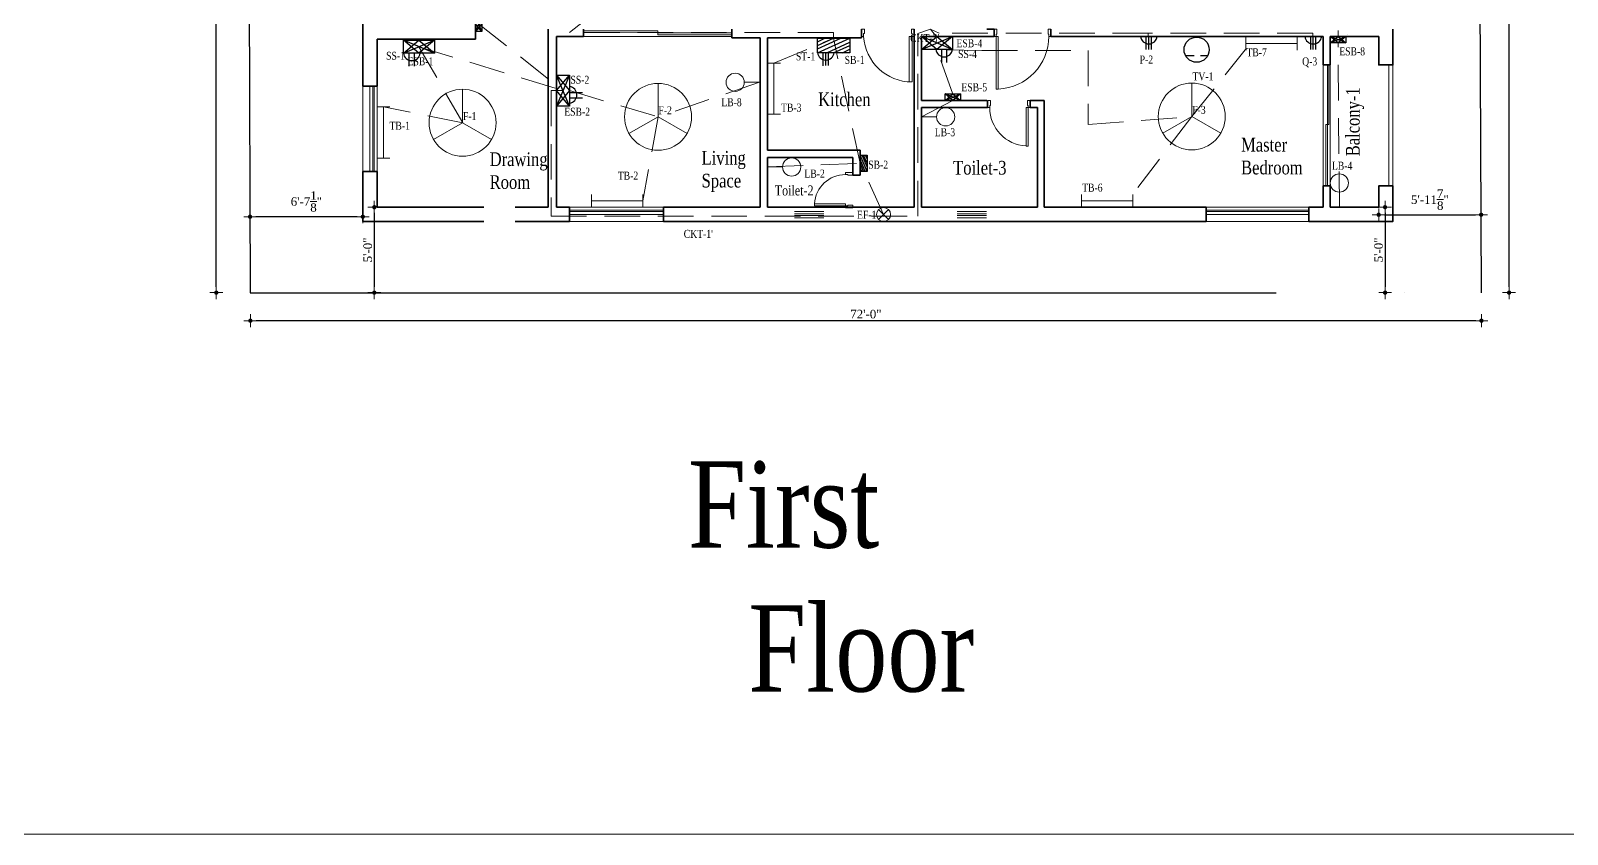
# Model space of a CAD drawing. Header units: inches. Extents: x -13742749 to 88736, y -40897 to 32194776.
# Drawn here: x 47174 to 48253, y 26286718 to 26287282 of the extents above; entities that cross this region are included whole.
import ezdxf

# ---------------------------------------------------------------- set-up
doc = ezdxf.new("R2010")
doc.units = ezdxf.units.IN
doc.header["$LTSCALE"] = 10
doc.header["$MEASUREMENT"] = 0
for name, pattern in [('ACAD_ISO04W100', [30, 24, -3, 0, -3]), ('DASHED', [0.75, 0.5, -0.25]), ('HIDDEN', [0.375, 0.25, -0.125])]:
    doc.linetypes.add(name, pattern=pattern)
doc.layers.get('0').update_dxf_attribs({"color": 123})
for name, color, linetype, lineweight in [('Column', 7, 'Continuous', 35), ('Conduit (Mine)', 230, 'HIDDEN', 13), ('Conduit Generator (mine)', 134, 'HIDDEN', 13), ('DIM', 4, 'Continuous', 0), ('DOOR', 41, 'Continuous', 9), ('Fan (mine)', 210, 'Continuous', 13), ('Light (mine)', 80, 'Continuous', 13), ('Text_My', 7, 'Continuous', 13), ('Text_SUBD', 7, 'Continuous', 13), ('VERANDAH', 32, 'Continuous', 13), ('Wall', 7, 'Continuous', 35), ('WIN', 4, 'Continuous', 13), ('WIN-1', 8, 'Continuous', 13), ('WIN1', 8, 'Continuous', 9)]:
    doc.layers.add(name, color=color, linetype=linetype, lineweight=lineweight)
doc.layers.add('Site', color=7, linetype='ACAD_ISO04W100', lineweight=30, true_color=0x004961)
doc.layers.add('Switchboard and Socket (mine)', color=41, linetype='Continuous')
doc.layers.get('0').off()
doc.styles.get("Standard").update_dxf_attribs({"font": 'times.ttf', "width": 0.8})
doc.styles.add('STYLE3', font='times.ttf')
doc.dimstyles.new('1_8', dxfattribs={"dimtxt": 6, "dimasz": 4, "dimexe": 0.18, "dimexo": 0.0625, "dimgap": 0.125, "dimtad": 0, "dimdec": 4, "dimrnd": 0.125, "dimzin": 3, "dimdsep": 46, "dimlunit": 4, "dimtxsty": 'STYLE3', "dimblk": 'D', "dimcen": 4, "dimse1": 1, "dimse2": 1, "dimclrt": 7, "dimadec": 0, "dimazin": 0, "dimtfac": 1, "dimtdec": 4, "dimtix": 1, "dimtmove": 0, "dimatfit": 3, "dimldrblk": 'OPEN90', "dimfxl": 1, "dimtvp": 0.75, "dimtolj": 1, "dimtzin": 0, "dimarcsym": 0})

# ---------------------------------------------------------------- blocks, each defined once
blk = doc.blocks.new('D')
at = {"layer": 'DIM'}
for q in [(-1.125, 0), (0, 1.125), (1.125, 0), (0, -1.125)]:
    blk.add_line((0, 0), q, dxfattribs=at)
at = {"layer": 'DIM', "color": 6, "const_width": 0.375}
blk.add_lwpolyline([(-0.1875, 0, 1), (0.1875, 0, 1)], format="xyb", close=True, dxfattribs=at)
blk = doc.blocks.new('*D411')
at = {"layer": 'DIM', "color": 0, "lineweight": -2}
blk.add_line((48211.9, 26287102), (48211.9, 26287694), dxfattribs=at)
at = {"layer": 'DIM', "color": 0, "lineweight": -2, "xscale": 4, "yscale": 4, "zscale": 4}
for p, rotation in [((48211.9, 26287698), 90), ((48211.9, 26287098), 270)]:
    blk.add_blockref('D', p, dxfattribs=dict(at, rotation=rotation))
at = {"layer": 'DIM', "color": 7, "insert": (48207.3, 26287396.6), "char_height": 6, "attachment_point": 5, "rotation": 90, "style": 'STYLE3'}
blk.add_mtext('\\A1;50\'-0"', dxfattribs=at)
blk = doc.blocks.new('_Open90')
at = {"layer": 'DIM', "color": 0, "lineweight": -2}
for p, q in [((0, 0), (-1, 0)), ((-0.5, 0.5), (0, 0)), ((0, 0), (-0.5, -0.5))]:
    blk.add_line(p, q, dxfattribs=at)
blk = doc.blocks.new('*D412')
at = {"layer": 'DIM', "color": 0, "lineweight": -2}
blk.add_line((47304.6, 26287102), (47304.6, 26287694), dxfattribs=at)
at = {"layer": 'DIM', "color": 0, "lineweight": -2, "xscale": 4, "yscale": 4, "zscale": 4}
for p, rotation in [((47304.6, 26287698), 90), ((47304.6, 26287098), 270)]:
    blk.add_blockref('D', p, dxfattribs=dict(at, rotation=rotation))
at = {"layer": 'DIM', "color": 7, "insert": (47300, 26287398), "char_height": 6, "attachment_point": 5, "rotation": 90, "style": 'STYLE3'}
blk.add_mtext('\\A1;50\'-0"', dxfattribs=at)
blk = doc.blocks.new('*D413')
at = {"layer": 'DIM', "color": 0, "lineweight": -2}
blk.add_line((48188.5, 26287078.3), (47332.5, 26287078.3), dxfattribs=at)
at = {"layer": 'DIM', "color": 0, "lineweight": -2, "xscale": 4, "yscale": 4, "zscale": 4, "rotation": 180}
blk.add_blockref('D', (47328.5, 26287078.3), dxfattribs=at)
at = {"layer": 'DIM', "color": 0, "lineweight": -2, "xscale": 4, "yscale": 4, "zscale": 4}
blk.add_blockref('D', (48192.5, 26287078.3), dxfattribs=at)
at = {"layer": 'DIM', "color": 7, "insert": (47760.5, 26287082.9), "char_height": 6, "attachment_point": 5, "style": 'STYLE3'}
blk.add_mtext('\\A1;72\'-0"', dxfattribs=at)
blk = doc.blocks.new('D-25')
for points in [[(5, 25), (0, 25), (0, 23), (3.5, 23), (3.5, 23.5), (5, 23.5)], [(5, 0), (0, 0), (0, 2), (3.5, 2), (3.5, 1.5), (5, 1.5)], [(26.9, 1.5), (26.9, 3), (5, 3), (5, 1.5)]]:
    blk.add_lwpolyline(points, close=True)
blk.add_arc((5, 1.5), 22, 3.9096, 90)
blk = doc.blocks.new('D-S')
at = {"layer": 'DOOR', "linetype": 'Continuous'}
for p, q in [((1.5, 5), (1.5, 37)), ((3.5, 36.9), (3.5, 5)), ((3.5, 5), (1.5, 5))]:
    blk.add_line(p, q, dxfattribs=at)
at = {"layer": 'DOOR'}
for points in [[(2, 3), (2, 0), (0, 0), (0, 5), (1.5, 5), (1.5, 3)], [(35, 3), (35, 0), (37, 0), (37, 5), (35.5, 5), (35.5, 3)]]:
    blk.add_lwpolyline(points, close=True, dxfattribs=at)
blk.add_arc((1.5, 2.9), 34.1, 3.5436, 89.9278, dxfattribs=at)
blk = doc.blocks.new('D-40')
for points in [[(-5, 0), (0, 0), (0, -2), (-3.5, -2), (-3.5, -1.5), (-5, -1.5)], [(-42, -1.5), (-42, -3), (-5, -3), (-5, -1.5)], [(-5, -40), (0, -40), (0, -38), (-3.5, -38), (-3.5, -38.5), (-5, -38.5)]]:
    blk.add_lwpolyline(points, close=True)
blk.add_arc((-5, -1.5), 37, 182.3234, 270)
blk = doc.blocks.new('D-30')
for points in [[(5, 30), (0, 30), (0, 28), (3.5, 28), (3.5, 28.5), (5, 28.5)], [(5, 0), (0, 0), (0, 2), (3.5, 2), (3.5, 1.5), (5, 1.5)], [(32, 1.5), (32, 3), (5, 3), (5, 1.5)]]:
    blk.add_lwpolyline(points, close=True)
blk.add_arc((5, 1.5), 27, 3.2261, 89.9826)
blk = doc.blocks.new('*D462')
at = {"layer": 'DIM', "color": 0, "lineweight": -2}
blk.add_line((47403.4, 26287151.3), (47332.3, 26287151.3), dxfattribs=at)
at = {"layer": 'DIM', "color": 0, "lineweight": -2, "xscale": 4, "yscale": 4, "zscale": 4, "rotation": 180}
blk.add_blockref('D', (47328.3, 26287151.3), dxfattribs=at)
at = {"layer": 'DIM', "color": 0, "lineweight": -2, "xscale": 4, "yscale": 4, "zscale": 4}
blk.add_blockref('D', (47407.4, 26287151.3), dxfattribs=at)
at = {"layer": 'DIM', "color": 7, "insert": (47367.8, 26287162), "char_height": 6, "attachment_point": 5, "style": 'STYLE3'}
blk.add_mtext('\\A1;6\'-7{\\H1.000000x;\\S1/8;}"', dxfattribs=at)
blk = doc.blocks.new('*D463')
at = {"layer": 'DIM', "color": 0, "lineweight": -2}
blk.add_line((47415.5, 26287154), (47415.5, 26287102), dxfattribs=at)
at = {"layer": 'DIM', "color": 0, "lineweight": -2, "xscale": 4, "yscale": 4, "zscale": 4}
for p, rotation in [((47415.5, 26287158), 90), ((47415.5, 26287098), 270)]:
    blk.add_blockref('D', p, dxfattribs=dict(at, rotation=rotation))
at = {"layer": 'DIM', "color": 7, "insert": (47410.9, 26287128), "char_height": 6, "attachment_point": 5, "rotation": 90, "style": 'STYLE3'}
blk.add_mtext('\\A1;5\'-0"', dxfattribs=at)
blk = doc.blocks.new('*D464')
at = {"layer": 'DIM', "color": 0, "lineweight": -2}
blk.add_line((48124.9, 26287154), (48124.9, 26287102), dxfattribs=at)
at = {"layer": 'DIM', "color": 0, "lineweight": -2, "xscale": 4, "yscale": 4, "zscale": 4}
for p, rotation in [((48124.9, 26287158), 90), ((48124.9, 26287098), 270)]:
    blk.add_blockref('D', p, dxfattribs=dict(at, rotation=rotation))
at = {"layer": 'DIM', "color": 7, "insert": (48120.3, 26287128), "char_height": 6, "attachment_point": 5, "rotation": 90, "style": 'STYLE3'}
blk.add_mtext('\\A1;5\'-0"', dxfattribs=at)
blk = doc.blocks.new('*D465')
at = {"layer": 'DIM', "color": 0, "lineweight": -2}
blk.add_line((48124.4, 26287152.7), (48188.3, 26287152.7), dxfattribs=at)
at = {"layer": 'DIM', "color": 0, "lineweight": -2, "xscale": 4, "yscale": 4, "zscale": 4, "rotation": 180}
blk.add_blockref('D', (48120.4, 26287152.7), dxfattribs=at)
at = {"layer": 'DIM', "color": 0, "lineweight": -2, "xscale": 4, "yscale": 4, "zscale": 4}
blk.add_blockref('D', (48192.3, 26287152.7), dxfattribs=at)
at = {"layer": 'DIM', "color": 7, "insert": (48156.3, 26287163.3), "char_height": 6, "attachment_point": 5, "style": 'STYLE3'}
blk.add_mtext('\\A1;5\'-11{\\H1.000000x;\\S7/8;}"', dxfattribs=at)
blk = doc.blocks.new('Ceiling Fan Small')
at = {"layer": 'Fan (mine)', "linetype": 'ByBlock', "ltscale": 10}
for p in [(7040.4, -35394.1), (7020, -35429.4), (7060.8, -35429.4)]:
    blk.add_line(p, (7040.4, -35417.6), dxfattribs=at)
blk.add_circle((7040.4, -35417.6), 23.5, dxfattribs=at)
blk.add_circle((7040.4, -35417.6), 23.5, dxfattribs=at)
blk.add_circle((7040.4, -35417.6), 23.5, dxfattribs=at)
blk = doc.blocks.new('Tube Light')
at = {"layer": 'Light (mine)', "linetype": 'Continuous'}
for p, q in [((-36, 4.5), (-36, -4.5)), ((0, 0), (-36, 0)), ((0, 4.5), (0, -4.5))]:
    blk.add_line(p, q, dxfattribs=at)
blk = doc.blocks.new('Bulb')
at = {"layer": 'Light (mine)', "linetype": 'Continuous'}
blk.add_line((-10, -5.3), (-20.6, -5.3), dxfattribs=at)
blk.add_circle((-3.6, -5.3), 6.4, dxfattribs=at)
blk = doc.blocks.new('Exhaust_Fan_new')
at = {"layer": 'Fan (mine)', "linetype": 'ByBlock', "ltscale": 10}
for p, q in [((-3.5, 3.5), (3.5, -3.5)), ((3.5, 3.5), (-3.5, -3.5))]:
    blk.add_line(p, q, dxfattribs=at)
blk.add_circle((0, 0), 4.9, dxfattribs=at)
blk = doc.blocks.new('switch board')
at = {"layer": 'Switchboard and Socket (mine)', "linetype": 'Continuous'}
for p, q in [((-16.6, -10.1), (6.1, 0)), ((-16.6, -5), (-5.3, 0)), ((-16.6, -7.3), (0, 0)), ((-16.6, -2.4), (-11.3, 0)), ((-10, -10.1), (6.1, -2.8)), ((-5.3, -10.1), (6.1, -5)), ((1, -10.1), (6.1, -7.6))]:
    blk.add_line(p, q, dxfattribs=at)
blk.add_lwpolyline([(-16.6, 0), (6.1, 0), (6.1, -10.1), (-16.6, -10.1)], close=True, dxfattribs=at)
blk = doc.blocks.new('2 Pin')
at = {"layer": 'Switchboard and Socket (mine)', "linetype": 'Continuous', "ltscale": 10}
for p, q in [((-15.8, 0), (7.8, 0)), ((-7.3, 0), (-7.3, 18.1)), ((0, 0), (0, 18.2))]:
    blk.add_line(p, q, dxfattribs=at)
blk.add_arc((-4, -1.6), 11.9, 7.5318, 172.4682, dxfattribs=at)
blk = doc.blocks.new('3- Pic')
at = {"layer": 'Switchboard and Socket (mine)', "linetype": 'ByBlock'}
blk.add_blockref('2 Pin', (7.3, 0), dxfattribs=at)
blk = doc.blocks.new('3- Pin')
at = {"layer": 'Switchboard and Socket (mine)', "linetype": 'Continuous', "ltscale": 10}
blk.add_line((-10.3, -3.5), (-10.3, 14.6), dxfattribs=at)
at = {"layer": 'Switchboard and Socket (mine)', "linetype": 'Continuous'}
blk.add_blockref('3- Pic', (-14.1, -3.5), dxfattribs=at)
blk = doc.blocks.new('Tv Socket')
at = {"layer": 'Switchboard and Socket (mine)', "linetype": 'Continuous', "ltscale": 10}
for p, q in [((-4.4, 7.6), (-4.4, 2.7)), ((-4.4, -1.7), (-4.4, -7.6))]:
    blk.add_line(p, q, dxfattribs=at)
at = {"layer": 'Switchboard and Socket (mine)', "linetype": 'ByBlock'}
blk.add_circle((-8.8, 0), 8.85, dxfattribs=at)
blk = doc.blocks.new('Emergency')
at = {"layer": 'Switchboard and Socket (mine)', "linetype": 'Continuous', "ltscale": 10}
for p, q in [((-10.9, 0), (0, 9.1)), ((0, 0), (-10.9, 9.1)), ((-10.9, 0), (10.9, 9.1)), ((10.9, 0), (-10.9, 9.1)), ((0, 9.1), (10.9, 0)), ((10.9, 9.1), (0, 0))]:
    blk.add_line(p, q, dxfattribs=at)
blk.add_lwpolyline([(-10.9, 9.1), (10.9, 9.1), (10.9, 0), (-10.9, 0)], close=True, dxfattribs=at)

msp = doc.modelspace()

# ---------------------------------------------------------------- linework, layer by layer
at = {"layer": 'Column', "linetype": 'DASHED', "ltscale": 10}
for p, q in [((47407.41132, 26287276.97773), (47407.41132, 26287330.97773)), ((47417.41132, 26287271.97773), (47417.41132, 26287275.97773)), ((47691.41132, 26287192.96604), (47691.41132, 26287157.96603)), ((47442.41132, 26287157.96604), (47514.41132, 26287157.96604)), ((47442.41132, 26287147.96604), (47514.41132, 26287147.96604)), ((47673.41132, 26287147.96603), (47711.41132, 26287147.96603))]:
    msp.add_line(p, q, dxfattribs=at)
at = {"layer": 'Column'}
for points in [[(48120.41132, 26287277.96604), (48120.41132, 26287257.96604), (48130.41132, 26287257.96604), (48130.41132, 26287282.96604)], [(48120.41132, 26287157.96604), (48120.41132, 26287172.96604), (48130.41132, 26287172.96604), (48130.41132, 26287147.96604), (48120.41132, 26287147.96604)], [(47427.41132, 26287147.96604), (47407.41132, 26287147.96604), (47407.41132, 26287157.96604)], [(47623.41132, 26287157.96604), (47643.41132, 26287157.96604)], [(47643.41132, 26287147.96604), (47623.41132, 26287147.96604)]]:
    msp.add_lwpolyline(points, dxfattribs=at)
at = {"layer": 'Conduit (Mine)', "linetype": 'HIDDEN', "ltscale": 10}
for p, q in [((47552.50324, 26287280.78587), (47623.71124, 26287336.67421)), ((47737.75498, 26287280.78587), (47552.50324, 26287280.78587)), ((47695.95304, 26287259.24191), (47737.75498, 26287276.61707)), ((47737.75498, 26287276.61707), (47737.75498, 26287280.78587)), ((47756.41132, 26287188.83178), (47737.75498, 26287276.61707)), ((47691.41143, 26287186.26649), (47756.41165, 26287188.83179)), ((47772.91848, 26287152.90782), (47756.41165, 26287188.83179))]:
    msp.add_line(p, q, dxfattribs=at)
at = {"layer": 'Conduit Generator (mine)', "linetype": 'HIDDEN', "ltscale": 10}
for p, q in [((47488.6769, 26287286.7615), (47547.94826, 26287239.89624)), ((47796.86208, 26287279.90057), (47805.77595, 26287282.96574)), ((47805.77404, 26287282.96604), (47811.8154, 26287280.17297)), ((47805.77595, 26287282.96574), (47810.15249, 26287277.7085)), ((48091.86564, 26287277.87415), (48091.86564, 26287282.14069)), ((47796.86208, 26287151.63301), (47796.86208, 26287279.90057)), ((47958.66369, 26287280.17297), (47811.8154, 26287280.17297)), ((48074.22112, 26287280.17297), (47958.66369, 26287280.17297)), ((47958.66369, 26287280.17297), (47958.66369, 26287277.96604)), ((48074.22112, 26287277.81932), (48074.22112, 26287280.17297)), ((48092.80929, 26287157.96604), (48091.86564, 26287273.33719)), ((47446.76411, 26287270.66374), (47547.94826, 26287239.89624)), ((47841.80369, 26287268.02486), (47809.55611, 26287268.7668)), ((47821.52676, 26287237.50193), (47810.31132, 26287268.7668)), ((47841.80369, 26287268.02486), (47916.42124, 26287268.02486)), ((47916.42124, 26287268.02486), (47916.42124, 26287215.97039)), ((47989.22619, 26287221.66629), (48027.57747, 26287269.59625)), ((47539.62501, 26287239.87229), (47539.5249, 26287151.63301)), ((47547.94826, 26287239.89624), (47539.62501, 26287239.87229)), ((47552.48523, 26287239.89624), (47614.62719, 26287221.41504)), ((47685.79542, 26287245.75491), (47614.62719, 26287221.41504)), ((47821.52882, 26287232.96604), (47799.41152, 26287221.43253)), ((47916.42124, 26287215.97039), (47989.22619, 26287221.66629)), ((47989.22619, 26287221.66629), (47947.79262, 26287167.04892)), ((47539.5249, 26287151.63301), (47796.86208, 26287151.63301))]:
    msp.add_line(p, q, dxfattribs=at)
at = {"layer": 'Conduit Generator (mine)', "color": 4, "linetype": 'HIDDEN', "ltscale": 10}
for p, q in [((47446.76411, 26287270.66374), (47477.53658, 26287217.36425)), ((47477.53658, 26287217.36425), (47421.9527, 26287228.51319)), ((47614.62719, 26287221.41504), (47603.90143, 26287162.50734))]:
    msp.add_line(p, q, dxfattribs=at)
at = {"layer": 'Site', "ltscale": 3}
for p, q in [((47326.15618, 26287697.96455), (47328.46868, 26287097.96604)), ((48192.46868, 26287097.96604), (48190.15618, 26287697.96158)), ((47328.46868, 26287097.96604), (48192.46868, 26287097.96604))]:
    msp.add_line(p, q, dxfattribs=at)
at = {"layer": 'Text_My', "ltscale": 10}
msp.add_lwpolyline([(46095.95845, 26287845.68015), (49547.48838, 26287845.68015), (49547.48838, 26286717.61094), (46095.95845, 26286717.61094)], close=True, dxfattribs=at)
at = {"layer": 'VERANDAH'}
for p, q in [((48127.41132, 26287257.96604), (48127.41132, 26287172.96604)), ((48130.41132, 26287257.96604), (48130.41132, 26287172.96604))]:
    msp.add_line(p, q, dxfattribs=at)
at = {"layer": 'Wall', "linetype": 'Continuous', "ltscale": 10}
for p, q in [((47486.41132, 26287275.97773), (47486.41132, 26287294.08172)), ((47757.41132, 26287282.96604), (47757.41132, 26287276.96604)), ((47486.41132, 26287275.97773), (47417.41132, 26287275.97773)), ((47562.41132, 26287277.96604), (47543.41132, 26287277.96604)), ((47666.41132, 26287277.96604), (47666.41132, 26287277.96604)), ((47666.41132, 26287277.96604), (47666.41132, 26287276.96604)), ((47666.41132, 26287276.96604), (47686.41132, 26287276.96604)), ((47691.41132, 26287276.96604), (47757.41132, 26287276.96604)), ((47691.41132, 26287272.96604), (47691.41132, 26287276.96604)), ((47845.41132, 26287277.96604), (47799.41132, 26287277.96604)), ((47794.41132, 26287249.96604), (47794.41132, 26287219.96604)), ((47799.41132, 26287249.96604), (47799.41132, 26287232.96604)), ((47845.41132, 26287232.96604), (47799.41132, 26287232.96604)), ((47799.41132, 26287227.96604), (47799.41132, 26287219.96604)), ((47840.41132, 26287227.96604), (47799.41132, 26287227.96604)), ((47840.41132, 26287227.96604), (47845.90612, 26287227.96604)), ((47845.90612, 26287227.96604), (47845.90612, 26287232.96604)), ((47875.90612, 26287232.96604), (47885.55053, 26287232.96604)), ((47875.90612, 26287232.96604), (47875.90612, 26287227.96604)), ((47875.90612, 26287227.96604), (47880.87037, 26287227.96604)), ((47880.87037, 26287227.96604), (47880.87037, 26287157.96603)), ((47885.55053, 26287232.96604), (47885.55053, 26287157.96603)), ((47756.41132, 26287192.96604), (47756.41132, 26287197.96604)), ((47794.41132, 26287197.96604), (47794.41132, 26287157.96603)), ((47799.41132, 26287192.96604), (47799.41132, 26287157.96603)), ((47751.2932, 26287180.45087), (47756.41132, 26287180.45087)), ((48086.41132, 26287172.96604), (48086.41132, 26287157.96604)), ((47427.41132, 26287157.96604), (47417.41132, 26287157.96604)), ((47543.41132, 26287157.96604), (47552.41131, 26287157.96604)), ((47711.41132, 26287157.96603), (47691.41132, 26287157.96603)), ((47711.41132, 26287157.96603), (47794.41132, 26287157.96603)), ((47799.41132, 26287157.96603), (47880.87037, 26287157.96603)), ((47885.55053, 26287157.96603), (47955.41132, 26287157.96604)), ((47956.16567, 26287157.96603), (47955.41132, 26287157.96604)), ((47984.41132, 26287157.96604), (47956.16567, 26287157.96603)), ((48086.41132, 26287157.96604), (48120.41132, 26287157.96604)), ((47711.41132, 26287147.96603), (47955.41132, 26287147.96604)), ((47984.41132, 26287147.96604), (47955.41132, 26287147.96604)), ((48086.41132, 26287147.96604), (48120.41954, 26287147.96604))]:
    msp.add_line(p, q, dxfattribs=at)
at = {"layer": 'Wall'}
for p, q in [((47537.41132, 26287282.96604), (47537.41132, 26287157.96604)), ((47562.41132, 26287282.96604), (47562.41132, 26287277.96604)), ((47666.41132, 26287282.96604), (47666.41132, 26287277.96604)), ((47794.41132, 26287282.96604), (47794.41132, 26287249.96604)), ((47890.41132, 26287277.96604), (47890.41132, 26287282.96604)), ((47407.41132, 26287242.96604), (47407.41132, 26287276.97773)), ((47417.41132, 26287271.97773), (47417.41132, 26287242.96604)), ((47543.41132, 26287277.96604), (47543.41132, 26287157.96604)), ((47686.41132, 26287276.96604), (47686.41132, 26287157.96604)), ((47691.41132, 26287272.96604), (47691.41132, 26287197.96604)), ((47799.41132, 26287277.96604), (47799.41132, 26287249.96604)), ((48081.41132, 26287277.96604), (47890.41132, 26287277.96604)), ((48081.41132, 26287257.96604), (48081.41132, 26287277.96604)), ((48081.41132, 26287257.96603), (48081.41132, 26287277.96604)), ((48086.41132, 26287257.96604), (48086.41132, 26287277.96604)), ((48120.41132, 26287277.96604), (48086.41132, 26287277.96604)), ((48098.41132, 26287278.96603), (48098.41132, 26287278.96603)), ((48098.41132, 26287277.96604), (48098.41132, 26287277.96604)), ((48081.41132, 26287262.94296), (48081.41132, 26287257.96604)), ((48086.41132, 26287257.96604), (48081.41132, 26287257.96604)), ((48081.41132, 26287257.96604), (48086.41132, 26287257.96604)), ((47407.41132, 26287242.96604), (47417.41132, 26287242.96604)), ((47794.41132, 26287219.96604), (47794.41132, 26287197.96604)), ((47799.41132, 26287219.96604), (47799.41132, 26287192.96604)), ((47756.41132, 26287197.96604), (47691.41132, 26287197.96604)), ((47751.41132, 26287192.96604), (47691.41132, 26287192.96604)), ((47751.41132, 26287180.45087), (47751.41132, 26287192.96604)), ((47756.41132, 26287180.45087), (47756.41132, 26287192.96604)), ((47407.41132, 26287157.96604), (47407.41132, 26287182.96604)), ((47407.41132, 26287182.96604), (47417.41132, 26287182.96604)), ((47417.41132, 26287182.96604), (47417.41132, 26287157.96604)), ((48081.41132, 26287157.96604), (48081.41132, 26287172.96604)), ((48086.41132, 26287172.96604), (48081.41132, 26287172.96604)), ((47442.41132, 26287157.96604), (47427.41132, 26287157.96604)), ((47537.41132, 26287157.96604), (47514.41132, 26287157.96604)), ((47552.41131, 26287147.96604), (47552.41131, 26287157.96604)), ((47623.41132, 26287157.96604), (47618.41132, 26287157.96604)), ((47618.41132, 26287147.96604), (47618.41132, 26287157.96604)), ((47686.41132, 26287157.96604), (47643.41132, 26287157.96604)), ((47984.41132, 26287157.96604), (47999.41132, 26287157.96604)), ((47999.41132, 26287157.96604), (47999.41132, 26287147.96604)), ((48081.41132, 26287157.96604), (48071.41132, 26287157.96604)), ((48071.41132, 26287157.96604), (48071.41132, 26287147.96604)), ((47442.41132, 26287147.96604), (47427.41132, 26287147.96604)), ((47552.41131, 26287147.96604), (47514.41132, 26287147.96604)), ((47623.41132, 26287147.96604), (47618.41132, 26287147.96604)), ((47643.41132, 26287147.96611), (47673.41132, 26287147.96603)), ((47984.41132, 26287147.96604), (47999.41132, 26287147.96604)), ((48086.41132, 26287147.96604), (48071.41132, 26287147.96604))]:
    msp.add_line(p, q, dxfattribs=at)
msp.add_lwpolyline([(47845.41132, 26287282.96604), (47850.41132, 26287282.96604), (47850.41132, 26287277.96604), (47845.41132, 26287277.96604)], dxfattribs=at)
at = {"layer": 'WIN', "linetype": 'Continuous', "ltscale": 10}
for p, q in [((47562.41132, 26287281.91995), (47562.41132, 26287281.91995)), ((47562.41132, 26287281.91995), (47614.41132, 26287281.91995)), ((47614.41132, 26287281.91995), (47614.41132, 26287280.60056)), ((47614.41132, 26287280.60056), (47562.41132, 26287280.46604)), ((47614.41132, 26287280.60056), (47614.41132, 26287279.14035)), ((47666.41132, 26287280.46604), (47614.41132, 26287280.46604)), ((47614.41132, 26287279.14035), (47666.41132, 26287279.14035)), ((47666.41132, 26287279.00101), (47666.41132, 26287280.46604)), ((47666.41132, 26287279.14035), (47666.41132, 26287280.46604)), ((47710.35415, 26287153.42286), (47731.01924, 26287153.42286)), ((47824.46331, 26287153.42284), (47845.12839, 26287153.42284)), ((47710.35415, 26287152.13025), (47731.01924, 26287152.13025)), ((47824.46331, 26287152.13023), (47845.12839, 26287152.13023))]:
    msp.add_line(p, q, dxfattribs=at)
at = {"layer": 'WIN'}
for p, q in [((48084.41132, 26287215.96604), (48084.41132, 26287257.96604)), ((48085.41132, 26287257.96604), (48085.41132, 26287215.96604)), ((47414.41132, 26287182.96604), (47414.41132, 26287242.96604)), ((47415.41132, 26287182.96604), (47415.41132, 26287242.96604)), ((48083.41132, 26287172.96604), (48083.41132, 26287215.96604)), ((48083.41132, 26287215.96604), (48084.41132, 26287215.96604)), ((48085.41132, 26287215.96604), (48084.41132, 26287215.96604)), ((48084.41132, 26287215.96604), (48084.41132, 26287172.96604)), ((47618.41132, 26287155.96604), (47552.41131, 26287155.96604)), ((47618.41132, 26287154.96604), (47552.41131, 26287154.96604)), ((47999.41132, 26287155.96604), (48071.41132, 26287155.96604)), ((47999.41132, 26287154.96604), (48071.41132, 26287154.96604))]:
    msp.add_line(p, q, dxfattribs=at)
at = {"layer": 'WIN-1'}
for p, q in [((48081.41132, 26287172.96604), (48081.41132, 26287257.96604)), ((48086.41132, 26287172.96604), (48086.41132, 26287257.96604)), ((47407.41132, 26287242.96604), (47407.41132, 26287182.96604)), ((47412.41132, 26287182.96604), (47412.41132, 26287242.96604)), ((47417.41132, 26287182.96604), (47417.41132, 26287242.96604)), ((47618.41132, 26287157.96604), (47552.41131, 26287157.96604)), ((47618.41132, 26287152.96604), (47552.41131, 26287152.96604)), ((47999.41132, 26287157.96604), (48071.41132, 26287157.96604)), ((47999.41132, 26287152.96604), (48071.41132, 26287152.96604)), ((47552.41131, 26287147.96604), (47618.41132, 26287147.96604)), ((48071.41132, 26287147.96604), (47999.41132, 26287147.96604))]:
    msp.add_line(p, q, dxfattribs=at)
at = {"layer": 'WIN-1', "linetype": 'Continuous', "ltscale": 10}
for p, q in [((47710.35415, 26287154.99572), (47731.01924, 26287154.99572)), ((47824.46331, 26287154.9957), (47845.12839, 26287154.9957)), ((47710.35415, 26287150.60946), (47731.01924, 26287150.60946)), ((47824.46331, 26287150.60944), (47845.12839, 26287150.60944))]:
    msp.add_line(p, q, dxfattribs=at)
at = {"layer": 'WIN1', "linetype": 'Continuous', "ltscale": 10}
msp.add_line((47562.41132, 26287277.96604), (47666.41132, 26287277.96604), dxfattribs=at)

# ---------------------------------------------------------------- block references
at = {"layer": 'DOOR', "linetype": 'Continuous'}
for name, p, rotation in [('D-S', (47794.41132, 26287282.96604), 180), ('D-40', (47850.41132, 26287282.96604), 90)]:
    msp.add_blockref(name, p, dxfattribs=dict(at, rotation=rotation))
at = {"layer": 'DOOR', "linetype": 'Continuous', "xscale": -1, "rotation": 90}
msp.add_blockref('D-30', (47875.90612, 26287232.96604), dxfattribs=at)
at = {"layer": 'DOOR', "linetype": 'Continuous', "xscale": -1}
msp.add_blockref('D-25', (47751.2932, 26287157.45087), dxfattribs=at)
at = {"layer": 'Fan (mine)', "linetype": 'Continuous'}
for name, p in [('Tube Light', (48063.09666, 26287272.89168)), ('Ceiling Fan Small', (40437.01241, 26322634.93276)), ('Ceiling Fan Small', (40574.23098, 26322639.05742)), ('Ceiling Fan Small', (40948.82998, 26322639.30868)), ('Tube Light', (47603.90143, 26287162.50734)), ('Tube Light', (47947.79262, 26287162.50754)), ('Exhaust_Fan_new', (47772.91848, 26287152.90782))]:
    msp.add_blockref(name, p, dxfattribs=at)
at = {"layer": 'Fan (mine)', "linetype": 'Continuous', "rotation": 90}
for p in [(47695.95304, 26287259.24191), (47421.9527, 26287228.51319)]:
    msp.add_blockref('Tube Light', p, dxfattribs=at)
at = {"layer": 'Switchboard and Socket (mine)', "linetype": 'ByBlock', "xscale": 0.5, "yscale": 0.5, "zscale": 0.5}
for name, p, rotation in [('Emergency', (47490.94539, 26287286.7615), 90), ('3- Pin', (47953.68787, 26287276.14025), 180), ('2 Pin', (47439.79198, 26287266.09351), 180)]:
    msp.add_blockref(name, p, dxfattribs=dict(at, rotation=rotation))
at = {"layer": 'Switchboard and Socket (mine)', "linetype": 'Continuous'}
for name, p in [('Emergency', (47446.76411, 26287266.12678)), ('switch board', (47743.02522, 26287276.61707)), ('Emergency', (47810.31132, 26287268.7668)), ('Bulb', (47820.04951, 26287226.745)), ('Bulb', (47712.04943, 26287191.57897))]:
    msp.add_blockref(name, p, dxfattribs=at)
for name, p, rotation in [('Tv Socket', (47992.62328, 26287259.81554), 270), ('Emergency', (47552.48523, 26287239.89624), 90), ('Bulb', (47665.15742, 26287240.44244), 180), ('Bulb', (48087.49682, 26287178.6039), 90)]:
    msp.add_blockref(name, p, dxfattribs=dict(at, rotation=rotation))
at = {"layer": 'Switchboard and Socket (mine)', "linetype": 'Continuous', "xscale": 0.5, "yscale": 0.5, "zscale": 0.5}
for name, p, rotation in [('3- Pin', (48069.08574, 26287276.08405), 180), ('3- Pin', (47726.98079, 26287264.73722), 180), ('2 Pin', (47813.46132, 26287268.7668), 180), ('2 Pin', (47552.48762, 26287234.88899), 270), ('switch board', (47756.41165, 26287191.46691), 90)]:
    msp.add_blockref(name, p, dxfattribs=dict(at, rotation=rotation))
at = {"layer": 'Switchboard and Socket (mine)', "linetype": 'ByBlock', "xscale": 0.5, "yscale": 0.5, "zscale": 0.5}
for p in [(48091.86564, 26287273.33719), (47821.56467, 26287232.96496)]:
    msp.add_blockref('Emergency', p, dxfattribs=at)

# ---------------------------------------------------------------- texts
at = {"layer": 'Switchboard and Socket (mine)', "linetype": 'Continuous', "ltscale": 10, "char_height": 5.614888, "attachment_point": 1}
for s, insert, width in [('ESB-4', (47824.0646, 26287275.94683), 11.307141), ('SS-1', (47423.77682, 26287267.1607), 11.307141), ('ESB-1', (47438.83893, 26287263.28212), 11.307141), ('ST-1', (47711.35857, 26287266.75458), 11.307141), ('SB-1', (47745.61188, 26287264.26857), 11.307141), ('SS-4', (47825.20288, 26287268.37652), 11.307141), ('P-2', (47952.64246, 26287264.50532), 11.307141), ('TB-7', (48027.57747, 26287269.59625), 11.307141), ('Q-3', (48066.70359, 26287263.21178), 11.307141), ('ESB-8', (48092.71663, 26287270.26744), 11.307141), ('SS-2', (47553.15756, 26287250.29767), 11.307141), ('TV-1', (47989.71408, 26287252.69153), 11.307141), ('ESB-5', (47827.50504, 26287245.04986), 11.307141), ('ESB-2', (47548.79527, 26287227.87172), 11.307141), ('F-2', (47614.91866, 26287228.89589), 11.307141), ('TB-3', (47700.97523, 26287230.76034), 11.307141), ('F-3', (47989.51731, 26287229.14717), 11.307141), ('TB-1', (47426.14387, 26287218.03161), 11.307141), ('F-1', (47477.69952, 26287224.77119), 11.307141), ('LB-3', (47808.83576, 26287213.47884), 10.7044674), ('SB-2', (47762.14493, 26287190.66536), 11.307141), ('LB-4', (48087.56959, 26287189.9425), 10.7044674), ('TB-2', (47586.38223, 26287182.96173), 11.307141), ('LB-2', (47717.32344, 26287184.41175), 10.7044674), ('TB-6', (47912.27342, 26287174.56735), 11.307141), ('EF-1', (47754.31244, 26287155.47888), 11.307141)]:
    msp.add_mtext(s, dxfattribs=dict(at, insert=insert, width=width))
at = {"layer": 'Switchboard and Socket (mine)', "linetype": 'HIDDEN', "ltscale": 10, "insert": (47659.02263, 26287234.53324), "char_height": 5.614888, "width": 18.5417359, "attachment_point": 1}
msp.add_mtext('LB-8', dxfattribs=at)
at = {"layer": 'Text_My', "linetype": 'Continuous', "ltscale": 10, "attachment_point": 1}
for s, insert, char_height, width in [('Kitchen', (47726.97144, 26287238.58626), 9.625, 2.1183511), ('Master Bedroom', (48023.8053, 26287206.73474), 9.625, 2.1183511), ('Drawing \\PRoom', (47496.43118, 26287196.52331), 9.625, 2.1183511), ('Living\\PSpace', (47645.19649, 26287197.52446), 9.625, 2.1183511), ('Toilet-3', (47821.72462, 26287190.54626), 9.625, 2.1183511), ('Toilet-2', (47696.50349, 26287173.27656), 7, 37.91675), ('\\pi-60.63,l60.63,t121.3; First     Floor', (47617.26071, 26286979.56219), 60.625, 292.7781931)]:
    msp.add_mtext(s, dxfattribs=dict(at, insert=insert, char_height=char_height, width=width))
at = {"layer": 'Text_My', "linetype": 'Continuous', "ltscale": 10, "insert": (48097.40274, 26287193.75488), "char_height": 9.625, "width": 2.1183511, "attachment_point": 1, "rotation": 90}
msp.add_mtext('Balcony-1', dxfattribs=at)
at = {"layer": 'Text_SUBD', "linetype": 'HIDDEN', "ltscale": 10, "char_height": 5.614888, "width": 4.1666683, "attachment_point": 1}
for s, insert in [("CKT-3'", (47791.54756, 26287279.54633)), ("CKT-1'", (47632.64992, 26287142.09222))]:
    msp.add_mtext(s, dxfattribs=dict(at, insert=insert))

# ---------------------------------------------------------------- dimensions: what is measured, and where the dimension line sits
at = {"layer": 'DIM'}
for base, p1, p2, picture, middle in [((47304.5538, 26287697.96454), (47328.46868, 26287097.96604), (47327.13014, 26287697.96454), '*D412', (47304.5538, 26287397.96529)), ((48211.88852, 26287697.96158), (48192.46868, 26287097.96604), (48190.15618, 26287697.96158), '*D411', (48211.88852, 26287396.59235))]:
    dim = msp.add_linear_dim(base=base, p1=p1, p2=p2, angle=90, dimstyle='1_8', dxfattribs=at)
    dim.commit()
    dim.dimension.update_dxf_attribs({"geometry": picture, "text_midpoint": middle, "dimtype": 160})
for base, p1, p2, picture, middle in [((47328.27318, 26287151.3314), (47407.41132, 26287157.96604), (47328.27318, 26287148.59796), '*D462', (47367.84225, 26287161.98064)), ((48192.27144, 26287152.68751), (48120.41132, 26287157.96604), (48192.27144, 26287149.14196), '*D465', (48156.34138, 26287163.32378))]:
    dim = msp.add_linear_dim(base=base, p1=p1, p2=p2, dimstyle='1_8', dxfattribs=at)
    dim.commit()
    dim.dimension.update_dxf_attribs({"geometry": picture, "text_midpoint": middle})
for base, p1, p2, picture, middle in [((47415.49429, 26287097.96604), (47407.41132, 26287157.96604), (47407.41132, 26287097.96604), '*D463', (47410.91643, 26287127.96604)), ((48124.91954, 26287097.96604), (48120.41132, 26287157.96604), (48127.12744, 26287097.96604), '*D464', (48120.34167, 26287127.96604))]:
    dim = msp.add_linear_dim(base=base, p1=p1, p2=p2, angle=90, dimstyle='1_8', dxfattribs=at)
    dim.commit()
    dim.dimension.update_dxf_attribs({"geometry": picture, "text_midpoint": middle})
dim = msp.add_linear_dim(base=(47328.46868, 26287078.29686), p1=(48192.46868, 26287097.96604), p2=(47328.46868, 26287097.96604), dimstyle='1_8', dxfattribs=at)
dim.commit()
dim.dimension.update_dxf_attribs({"geometry": '*D413', "text_midpoint": (47760.46868, 26287078.29686), "dimtype": 160})

doc.saveas('drawing.dxf')
